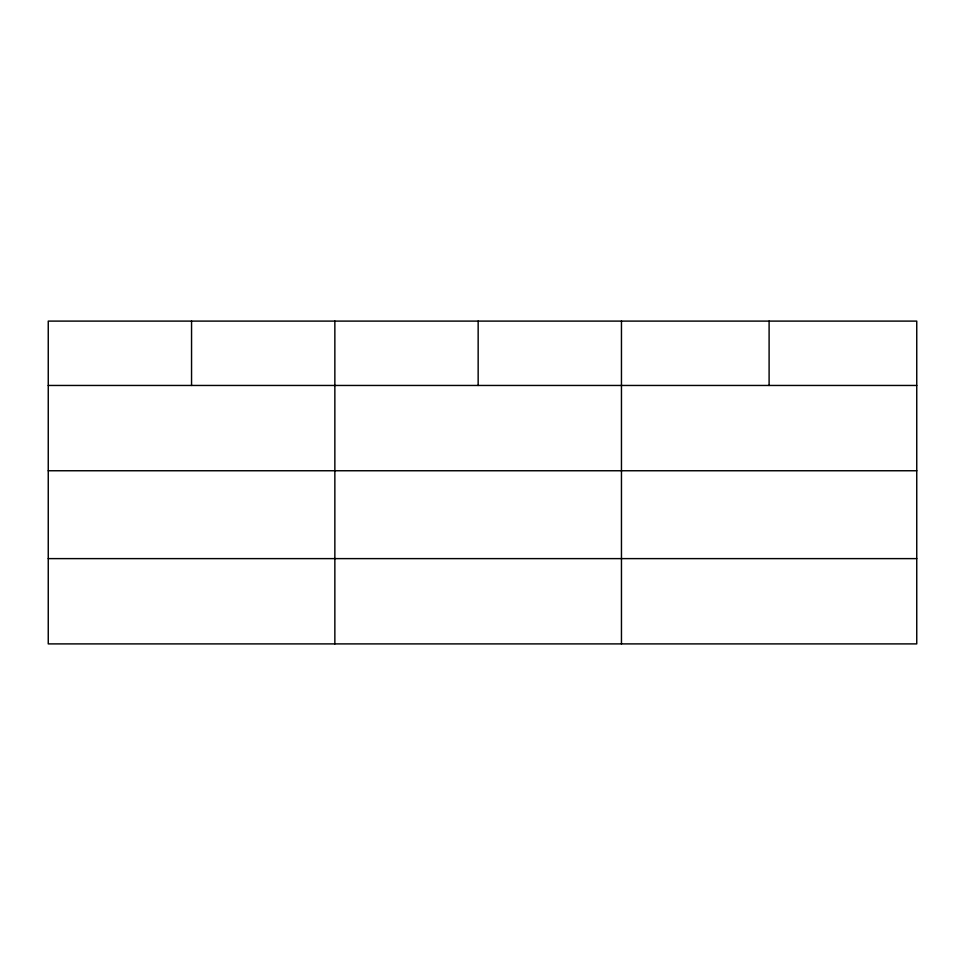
<?xml version="1.0" encoding="UTF-8"?>
<svg xmlns="http://www.w3.org/2000/svg" width="965" height="965" viewBox="0 0 965 965"><rect width="100%" height="100%" fill="white"/><g stroke="black" fill="none" stroke-linecap="round" stroke-linejoin="round"><path stroke-width="1.45" d="M916.75 470.751L916.75 321.104L48.25 321.104L48.25 643.896L916.75 643.896L916.75 470.751L48.25 470.751M48.25 385.457L916.75 385.457M48.25 558.614L916.75 558.614M769.105 321.104L769.105 385.457M621.46 321.104L621.46 643.896M478.157 321.104L478.157 385.457M334.855 321.104L334.855 643.896M191.553 321.104L191.553 385.457"/></g></svg>
